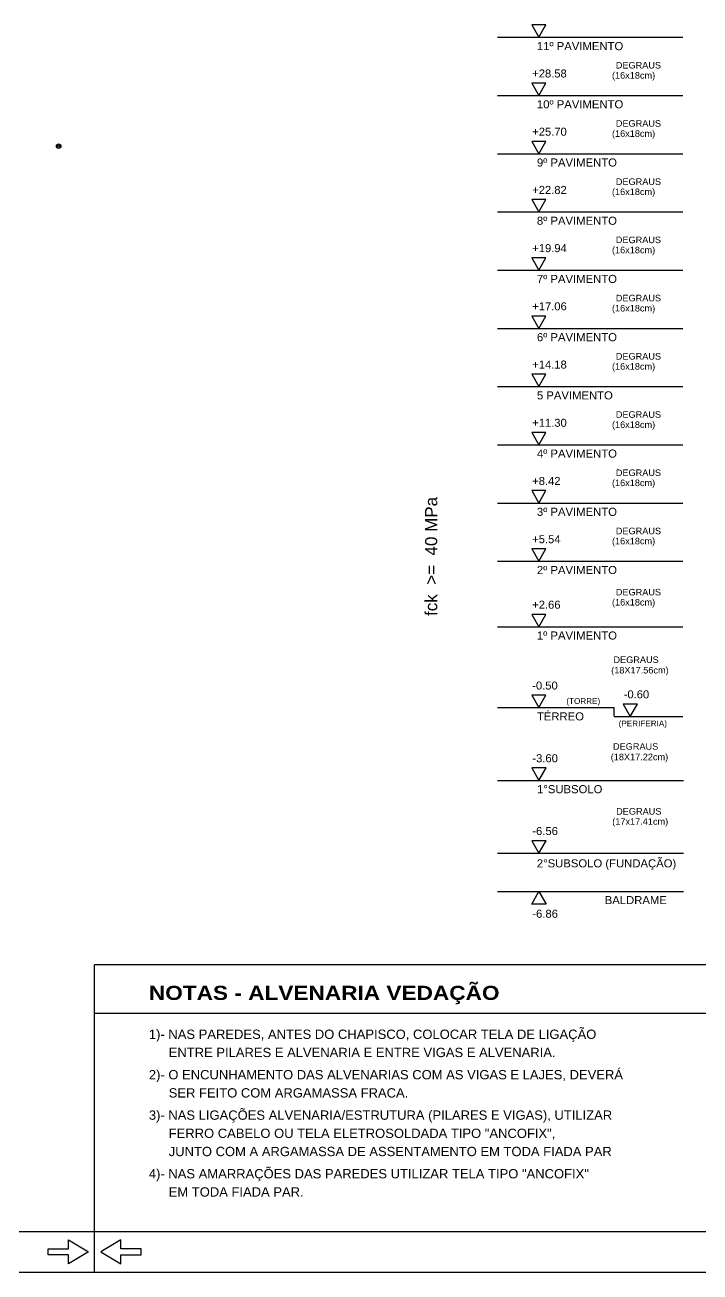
# Model space of a CAD drawing. Extents: x -15895 to 12929, y -2522 to 15173.
# Drawn here: x -10036 to -9201, y 10673 to 12215 of the extents above; entities that cross this region are included whole.
import ezdxf

# ---------------------------------------------------------------- set-up
doc = ezdxf.new("R2010")
doc.units = 0
for name, color, linetype in [('MTH-14', 2, 'Continuous'), ('MTH-179', 1, 'Continuous'), ('MTH-18', 1, 'Continuous'), ('MTH-224', 4, 'Continuous'), ('MTH-230', 1, 'Continuous'), ('MTH-MARGEM', 5, 'Continuous'), ('MTH-SIMB_COTA', 3, 'Continuous'), ('MTH-TXT', 4, 'Continuous'), ('MTH-TXT-NEGRITO', 5, 'Continuous'), ('MTH-TXT-NOTAS', 3, 'Continuous')]:
    doc.layers.add(name, color=color, linetype=linetype)
doc.styles.add('TQS_ARIAL', font='arial.ttf')
doc.styles.add('TQS_ARIAL_BLACK', font='ariblk.ttf')

msp = doc.modelspace()

# ---------------------------------------------------------------- linework, layer by layer
at = {"layer": 'MTH-179', "linetype": 'Continuous'}
for p, q in [((-9949.64, 10672.93), (-9949.64, 10722.93)), ((-15894.64, 10672.93), (-8099.64, 10672.93))]:
    msp.add_line(p, q, dxfattribs=at)
for points in [[(-9957.14, 10697.93), (-9982.14, 10682.93), (-9982.14, 10694.18), (-10007.14, 10694.18), (-10007.14, 10701.68), (-9982.14, 10701.68), (-9982.14, 10712.93), (-9957.14, 10697.93)], [(-9942.14, 10697.93), (-9917.14, 10682.93), (-9917.14, 10694.18), (-9892.14, 10694.18), (-9892.14, 10701.68), (-9917.14, 10701.68), (-9917.14, 10712.93), (-9942.14, 10697.93)]]:
    msp.add_lwpolyline(points, dxfattribs=at)
at = {"layer": 'MTH-18', "linetype": 'Continuous'}
msp.add_line((-9949.64, 10992.93), (-9024.64, 10992.93), dxfattribs=at)
at = {"layer": 'MTH-224', "linetype": 'Continuous'}
for points in [[(-9409.04, 12215.21), (-9400.21, 12199.91), (-9391.38, 12215.21), (-9409.04, 12215.21)], [(-9409.04, 12143.22), (-9400.21, 12127.92), (-9391.38, 12143.22), (-9409.04, 12143.22)], [(-9409.04, 12071.23), (-9400.21, 12055.93), (-9391.38, 12071.23), (-9409.04, 12071.23)], [(-9409.04, 11999.23), (-9400.21, 11983.93), (-9391.38, 11999.23), (-9409.04, 11999.23)], [(-9409.04, 11927.24), (-9400.21, 11911.94), (-9391.38, 11927.24), (-9409.04, 11927.24)], [(-9409.04, 11855.25), (-9400.21, 11839.95), (-9391.38, 11855.25), (-9409.04, 11855.25)], [(-9409.04, 11783.25), (-9400.21, 11767.96), (-9391.38, 11783.25), (-9409.04, 11783.25)], [(-9409.04, 11711.26), (-9400.21, 11695.96), (-9391.38, 11711.26), (-9409.04, 11711.26)], [(-9409.04, 11639.27), (-9400.21, 11623.97), (-9391.38, 11639.27), (-9409.04, 11639.27)], [(-9409.04, 11567.28), (-9400.21, 11551.98), (-9391.38, 11567.28), (-9409.04, 11567.28)], [(-9409.04, 11486.28), (-9400.21, 11470.99), (-9391.38, 11486.28), (-9409.04, 11486.28)], [(-9409.04, 11386.29), (-9400.21, 11370.99), (-9391.37, 11386.29), (-9409.04, 11386.29)], [(-9295.88, 11375.41), (-9287.05, 11360.11), (-9278.21, 11375.41), (-9295.88, 11375.41)], [(-9408.93, 11296.32), (-9400.08, 11280.99), (-9391.22, 11296.32), (-9408.93, 11296.32)], [(-9408.93, 11206.32), (-9400.08, 11190.99), (-9391.22, 11206.32), (-9408.93, 11206.32)], [(-9408.93, 11128.03), (-9400.08, 11143.37), (-9391.22, 11128.03), (-9408.93, 11128.03)]]:
    msp.add_lwpolyline(points, dxfattribs=at)
at = {"layer": 'MTH-230', "linetype": 'Continuous'}
for p, q in [((-9451.39, 12199.91), (-9221.98, 12199.91)), ((-9451.39, 12127.92), (-9221.98, 12127.92)), ((-9451.39, 12055.93), (-9221.98, 12055.93)), ((-9451.39, 11983.93), (-9221.98, 11983.93)), ((-9451.39, 11911.94), (-9221.98, 11911.94)), ((-9451.39, 11839.95), (-9221.98, 11839.95)), ((-9451.39, 11767.96), (-9221.98, 11767.96)), ((-9451.39, 11695.96), (-9221.98, 11695.96)), ((-9451.39, 11623.97), (-9221.98, 11623.97)), ((-9451.39, 11551.98), (-9221.98, 11551.98)), ((-9451.39, 11470.99), (-9221.98, 11470.99)), ((-9451.39, 11370.99), (-9307.13, 11370.99)), ((-9307.13, 11360.19), (-9307.13, 11370.91)), ((-9307.13, 11360.11), (-9221.96, 11360.11)), ((-9451.39, 11280.99), (-9221.38, 11280.99)), ((-9451.39, 11190.99), (-9221.38, 11190.99)), ((-9451.39, 11143.37), (-9221.38, 11143.37)), ((-9949.64, 10722.93), (-9949.64, 11052.93)), ((-9024.64, 11052.93), (-9949.64, 11052.93))]:
    msp.add_line(p, q, dxfattribs=at)
at = {"layer": 'MTH-MARGEM', "linetype": 'Continuous'}
msp.add_line((-15719.64, 10722.93), (-8149.64, 10722.93), dxfattribs=at)
at = {"layer": 'MTH-SIMB_COTA', "linetype": 'Continuous'}
for radius in [2.8, 1.4]:
    msp.add_circle((-9994.16, 12065.31), radius, dxfattribs=at)

# ---------------------------------------------------------------- texts
at = {"layer": 'MTH-14', "linetype": 'Continuous', "style": 'TQS_ARIAL'}
for s, height, p in [('DEGRAUS', 8.099, (-9304.97, 12161.34)), ('(16x18cm)', 8.1, (-9309.73, 12148.82)), ('DEGRAUS', 8.099, (-9304.97, 12089.34)), ('(16x18cm)', 8.1, (-9309.73, 12076.83)), ('DEGRAUS', 8.099, (-9304.97, 12017.35)), ('(16x18cm)', 8.1, (-9309.73, 12004.84)), ('DEGRAUS', 8.099, (-9304.97, 11945.36)), ('(16x18cm)', 8.1, (-9309.73, 11932.85)), ('DEGRAUS', 8.099, (-9304.97, 11873.37)), ('(16x18cm)', 8.1, (-9309.73, 11860.85)), ('DEGRAUS', 8.099, (-9304.97, 11801.37)), ('(16x18cm)', 8.1, (-9309.73, 11788.86)), ('DEGRAUS', 8.099, (-9304.97, 11729.38)), ('(16x18cm)', 8.1, (-9309.73, 11716.87)), ('DEGRAUS', 8.099, (-9304.97, 11657.39)), ('(16x18cm)', 8.1, (-9309.73, 11644.87)), ('DEGRAUS', 8.099, (-9304.97, 11585.39)), ('(16x18cm)', 8.1, (-9309.73, 11572.88)), ('(16x18cm)', 8.1, (-9309.73, 11497.2)), ('DEGRAUS', 8.099, (-9304.97, 11509.71)), ('DEGRAUS', 8.1, (-9307.87, 11426.15)), ('(18X17.56cm)', 8.1, (-9310.69, 11413.18)), ('(TORRE)', 7.2, (-9366.19, 11375.53)), ('(PERIFERIA)', 7.2, (-9301.44, 11347.72)), ('DEGRAUS', 8.1, (-9308.43, 11318.87)), ('(18X17.22cm)', 8.1, (-9311.25, 11305.9)), ('DEGRAUS', 8.12, (-9304.6, 11238.61)), ('(17x17.41cm)', 8.1, (-9309.37, 11226.07))]:
    msp.add_text(s, height=height, dxfattribs=at).set_placement(p)
at = {"layer": 'MTH-TXT', "linetype": 'Continuous', "style": 'TQS_ARIAL'}
for s, height, p in [('+28.58', 9.9, (-9408.35, 12150.24)), ('+25.70', 9.9, (-9408.35, 12078.24)), ('+22.82', 9.9, (-9408.35, 12006.25)), ('+19.94', 9.9, (-9408.35, 11934.26)), ('+17.06', 9.9, (-9408.35, 11862.27)), ('+14.18', 9.9, (-9408.35, 11790.27)), ('+11.30', 9.9, (-9408.35, 11718.28)), ('+8.42', 9.9, (-9408.35, 11646.29)), ('+5.54', 9.9, (-9408.35, 11574.3)), ('+2.66', 9.9, (-9408.35, 11493.3)), ('-0.50', 9.9, (-9408.35, 11393.31)), ('-0.60', 9.9, (-9295.19, 11382.43)), ('-3.60', 9.95, (-9408.24, 11303.36)), ('-6.56', 9.95, (-9408.24, 11213.36)), ('-6.86', 9.95, (-9408.24, 11111.07))]:
    msp.add_text(s, height=height, dxfattribs=at).set_placement(p)
msp.add_text('fck  >=  40 MPa', height=15.05, rotation=90, dxfattribs=at).set_placement((-9525.82, 11484.3))
at = {"layer": 'MTH-TXT-NEGRITO', "linetype": 'Continuous', "style": 'TQS_ARIAL_BLACK'}
msp.add_text('NOTAS - ALVENARIA VEDAÇÃO', height=17.5, dxfattribs=at).set_placement((-9882.53, 11009.43))
at = {"layer": 'MTH-TXT-NOTAS', "linetype": 'Continuous', "style": 'TQS_ARIAL'}
for s, height, p in [('11º PAVIMENTO', 10, (-9402.56, 12184.06)), ('10º PAVIMENTO', 10, (-9402.56, 12112.07)), ('9º PAVIMENTO', 10, (-9402.56, 12040.08)), ('8º PAVIMENTO', 10, (-9402.56, 11968.09)), ('7º PAVIMENTO', 10, (-9402.56, 11896.09)), ('6º PAVIMENTO', 10, (-9402.56, 11824.1)), ('5 PAVIMENTO', 10, (-9402.56, 11752.11)), ('4º PAVIMENTO', 10, (-9402.56, 11680.11)), ('3º PAVIMENTO', 10, (-9402.56, 11608.12)), ('2º PAVIMENTO', 10, (-9402.56, 11536.13)), ('1º PAVIMENTO', 10, (-9402.56, 11455.14)), ('TÉRREO', 10, (-9402.55, 11355.14)), ('1%%dSUBSOLO', 10, (-9402.43, 11265.1)), ('2%%dSUBSOLO (FUNDAÇÃO)', 10, (-9402.68, 11173.37)), ('BALDRAME', 10, (-9318.69, 11127.91)), ('1)- NAS PAREDES, ANTES DO CHAPISCO, COLOCAR TELA DE LIGAÇÃO', 11.5, (-9882.53, 10961.27)), ('ENTRE PILARES E ALVENARIA E ENTRE VIGAS E ALVENARIA.', 11.5, (-9857.99, 10938.77)), ('2)- O ENCUNHAMENTO DAS ALVENARIAS COM AS VIGAS E LAJES, DEVERÁ', 11.5, (-9882.53, 10911.27)), ('SER FEITO COM ARGAMASSA FRACA.', 11.5, (-9857.99, 10888.77)), ('3)- NAS LIGAÇÕES ALVENARIA/ESTRUTURA (PILARES E VIGAS), UTILIZAR', 11.5, (-9882.53, 10861.27)), ('FERRO CABELO OU TELA ELETROSOLDADA TIPO "ANCOFIX", ', 11.5, (-9857.99, 10838.77)), ('JUNTO COM A ARGAMASSA DE ASSENTAMENTO EM TODA FIADA PAR', 11.5, (-9857.99, 10816.27)), ('4)- NAS AMARRAÇÕES DAS PAREDES UTILIZAR TELA TIPO "ANCOFIX" ', 11.5, (-9882.53, 10788.77)), ('EM TODA FIADA PAR.', 11.5, (-9857.99, 10766.27))]:
    msp.add_text(s, height=height, dxfattribs=at).set_placement(p)

doc.saveas('drawing.dxf')
